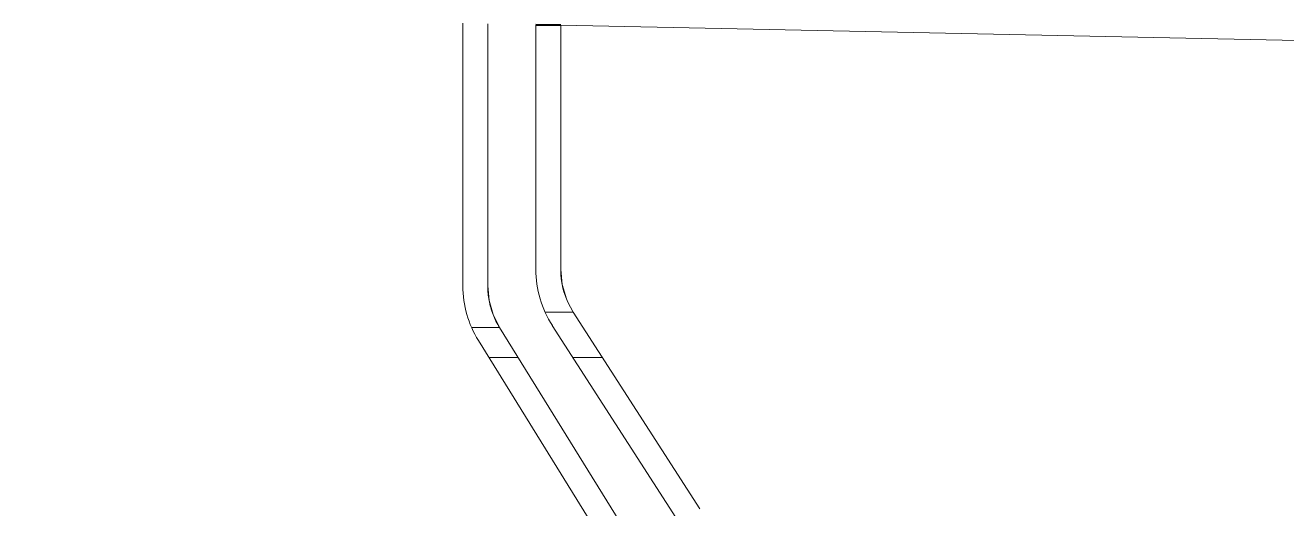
# Model space of a CAD drawing. Header units: inches. Extents: x 9584 to 15274, y -226 to 527.
# Drawn here: x 11251.502 to 11255.501, y 415.234 to 416.767 of the extents above; entities that cross this region are included whole.
import ezdxf

# ---------------------------------------------------------------- set-up
doc = ezdxf.new("R2010")
doc.units = ezdxf.units.IN
doc.header["$MEASUREMENT"] = 0
for name, color, linetype, lineweight in [('A-ROOF', 132, 'Continuous', 13), ('A-WALL', 113, 'Continuous', 13), ('A-WALL-3', 113, 'Continuous', 50), ('A-WALL-PATT-5', 111, 'Continuous', 9)]:
    doc.layers.add(name, color=color, linetype=linetype, lineweight=lineweight)

# ---------------------------------------------------------------- blocks, each defined once
blk = doc.blocks.new('Basic Wall _ EXT - FIBER CEMENT - SMALL - ___-1820302-BUILDING SECTION - EAST_WEST - LOOKING NORTH')
at = {"layer": 'A-WALL'}
for centre, end in [((11253.4495, 415.9924), 201.825), ((11253.2181, 415.94), 211.7619)]:
    blk.add_arc(centre, 0.25, 180, end, dxfattribs=at)
at = {"layer": 'A-WALL-3'}
blk.add_line((11253.1207, 416.7685), (11253.1995, 416.7668), dxfattribs=at)
blk = doc.blocks.new('Basic Wall _ EXT - FIBER CEMENT - SMALL - ___-1820303-BUILDING SECTION - EAST_WEST - LOOKING NORTH')
at = {"layer": 'A-WALL', "flags": 128}
for points in [[(11253.2174, 415.8995), (11253.204, 415.9451), (11253.1995, 415.9924)], [(11253.0056, 415.8084), (11252.985, 415.8497), (11252.9724, 415.8941), (11252.9681, 415.94)]]:
    blk.add_lwpolyline(points, dxfattribs=at)

msp = doc.modelspace()

# ---------------------------------------------------------------- hatches: boundary and pattern name
at = {"layer": 'A-WALL-PATT-5'}
h = msp.add_hatch(dxfattribs=at)
h.set_pattern_fill('FP_7', color=256, style=0, pattern_type=2)
h.set_pattern_definition([(0, (11267.13, 136.604), (-120, 76.8), [0.392, -119.607]), (0, (11267.13, 136.996), (-120, 76.8), [0.392, -119.607]), (0, (11267.13, 146.204), (-120, 76.8), [0.392, -119.607]), (0, (11267.13, 146.596), (-120, 76.8), [0.392, -119.607]), (0, (11267.13, 155.804), (-120, 76.8), [0.392, -119.607]), (0, (11267.13, 156.196), (-120, 76.8), [0.392, -119.607]), (0, (11267.13, 165.404), (-120, 76.8), [0.392, -119.607]), (0, (11267.13, 165.796), (-120, 76.8), [0.392, -119.607]), (0, (11267.13, 175.004), (-120, 76.8), [0.392, -119.607]), (0, (11267.13, 175.396), (-120, 76.8), [0.392, -119.607]), (0, (11267.13, 184.604), (-120, 76.8), [0.392, -119.607]), (0, (11267.13, 184.996), (-120, 76.8), [0.392, -119.607]), (0, (11267.13, 194.204), (-120, 76.8), [0.392, -119.607]), (0, (11267.13, 194.596), (-120, 76.8), [0.392, -119.607]), (0, (11267.13, 203.804), (-120, 76.8), [0.392, -119.607]), (0, (11267.13, 204.196), (-120, 76.8), [0.392, -119.607]), (0, (11287.13, 136.604), (-120, 76.8), [0.392, -119.607]), (0, (11287.13, 136.996), (-120, 76.8), [0.392, -119.607]), (0, (11287.13, 146.204), (-120, 76.8), [0.392, -119.607]), (0, (11287.13, 146.596), (-120, 76.8), [0.392, -119.607]), (0, (11287.13, 155.804), (-120, 76.8), [0.392, -119.607]), (0, (11287.13, 156.196), (-120, 76.8), [0.392, -119.607]), (0, (11287.13, 165.404), (-120, 76.8), [0.392, -119.607]), (0, (11287.13, 165.796), (-120, 76.8), [0.392, -119.607]), (0, (11287.13, 175.004), (-120, 76.8), [0.392, -119.607]), (0, (11287.13, 175.396), (-120, 76.8), [0.392, -119.607]), (0, (11287.13, 184.604), (-120, 76.8), [0.392, -119.607]), (0, (11287.13, 184.996), (-120, 76.8), [0.392, -119.607]), (0, (11287.13, 194.204), (-120, 76.8), [0.392, -119.607]), (0, (11287.13, 194.596), (-120, 76.8), [0.392, -119.607]), (0, (11287.13, 203.804), (-120, 76.8), [0.392, -119.607]), (0, (11287.13, 204.196), (-120, 76.8), [0.392, -119.607]), (0, (11307.13, 136.604), (-120, 76.8), [0.392, -119.607]), (0, (11307.13, 136.996), (-120, 76.8), [0.392, -119.607]), (0, (11307.13, 146.204), (-120, 76.8), [0.392, -119.607]), (0, (11307.13, 146.596), (-120, 76.8), [0.392, -119.607]), (0, (11307.13, 155.804), (-120, 76.8), [0.392, -119.607]), (0, (11307.13, 156.196), (-120, 76.8), [0.392, -119.607]), (0, (11307.13, 165.404), (-120, 76.8), [0.392, -119.607]), (0, (11307.13, 165.796), (-120, 76.8), [0.392, -119.607]), (0, (11307.13, 175.004), (-120, 76.8), [0.392, -119.607]), (0, (11307.13, 175.396), (-120, 76.8), [0.392, -119.607]), (0, (11307.13, 184.604), (-120, 76.8), [0.392, -119.607]), (0, (11307.13, 184.996), (-120, 76.8), [0.392, -119.607]), (0, (11307.13, 194.204), (-120, 76.8), [0.392, -119.607]), (0, (11307.13, 194.596), (-120, 76.8), [0.392, -119.607]), (0, (11307.13, 203.804), (-120, 76.8), [0.392, -119.607]), (0, (11307.13, 204.196), (-120, 76.8), [0.392, -119.607]), (0, (11327.13, 136.604), (-120, 76.8), [0.392, -119.607]), (0, (11327.13, 136.996), (-120, 76.8), [0.392, -119.607]), (0, (11327.13, 146.204), (-120, 76.8), [0.392, -119.607]), (0, (11327.13, 146.596), (-120, 76.8), [0.392, -119.607]), (0, (11327.13, 155.804), (-120, 76.8), [0.392, -119.607]), (0, (11327.13, 156.196), (-120, 76.8), [0.392, -119.607]), (0, (11327.13, 165.404), (-120, 76.8), [0.392, -119.607]), (0, (11327.13, 165.796), (-120, 76.8), [0.392, -119.607]), (0, (11327.13, 175.004), (-120, 76.8), [0.392, -119.607]), (0, (11327.13, 175.396), (-120, 76.8), [0.392, -119.607]), (0, (11327.13, 184.604), (-120, 76.8), [0.392, -119.607]), (0, (11327.13, 184.996), (-120, 76.8), [0.392, -119.607]), (0, (11327.13, 194.204), (-120, 76.8), [0.392, -119.607]), (0, (11327.13, 194.596), (-120, 76.8), [0.392, -119.607]), (0, (11327.13, 203.804), (-120, 76.8), [0.392, -119.607]), (0, (11327.13, 204.196), (-120, 76.8), [0.392, -119.607]), (0, (11347.13, 136.604), (-120, 76.8), [0.392, -119.607]), (0, (11347.13, 136.996), (-120, 76.8), [0.392, -119.607]), (0, (11347.13, 146.204), (-120, 76.8), [0.392, -119.607]), (0, (11347.13, 146.596), (-120, 76.8), [0.392, -119.607]), (0, (11347.13, 155.804), (-120, 76.8), [0.392, -119.607]), (0, (11347.13, 156.196), (-120, 76.8), [0.392, -119.607]), (0, (11347.13, 165.404), (-120, 76.8), [0.392, -119.607]), (0, (11347.13, 165.796), (-120, 76.8), [0.392, -119.607]), (0, (11347.13, 175.004), (-120, 76.8), [0.392, -119.607]), (0, (11347.13, 175.396), (-120, 76.8), [0.392, -119.607]), (0, (11347.13, 184.604), (-120, 76.8), [0.392, -119.607]), (0, (11347.13, 184.996), (-120, 76.8), [0.392, -119.607]), (0, (11347.13, 194.204), (-120, 76.8), [0.392, -119.607]), (0, (11347.13, 194.596), (-120, 76.8), [0.392, -119.607]), (0, (11347.13, 203.804), (-120, 76.8), [0.392, -119.607]), (0, (11347.13, 204.196), (-120, 76.8), [0.392, -119.607]), (0, (11367.13, 136.604), (-120, 76.8), [0.392, -119.607]), (0, (11367.13, 136.996), (-120, 76.8), [0.392, -119.607]), (0, (11367.13, 146.204), (-120, 76.8), [0.392, -119.607]), (0, (11367.13, 146.596), (-120, 76.8), [0.392, -119.607]), (0, (11367.13, 155.804), (-120, 76.8), [0.392, -119.607]), (0, (11367.13, 156.196), (-120, 76.8), [0.392, -119.607]), (0, (11367.13, 165.404), (-120, 76.8), [0.392, -119.607]), (0, (11367.13, 165.796), (-120, 76.8), [0.392, -119.607]), (0, (11367.13, 175.004), (-120, 76.8), [0.392, -119.607]), (0, (11367.13, 175.396), (-120, 76.8), [0.392, -119.607]), (0, (11367.13, 184.604), (-120, 76.8), [0.392, -119.607]), (0, (11367.13, 184.996), (-120, 76.8), [0.392, -119.607]), (0, (11367.13, 194.204), (-120, 76.8), [0.392, -119.607]), (0, (11367.13, 194.596), (-120, 76.8), [0.392, -119.607]), (0, (11367.13, 203.804), (-120, 76.8), [0.392, -119.607]), (0, (11367.13, 204.196), (-120, 76.8), [0.392, -119.607]), (90, (11260.68, 151.2), (-120, 7e-15), [9.6, -67.2]), (90, (11267.13, 136.6), (-120, 7e-15), [0.392, -76.407]), (90, (11267.13, 146.2), (-120, 7e-15), [0.392, -76.407]), (90, (11267.13, 155.8), (-120, 7e-15), [0.392, -76.407]), (90, (11267.13, 165.4), (-120, 7e-15), [0.392, -76.407]), (90, (11267.13, 175), (-120, 7e-15), [0.392, -76.407]), (90, (11267.13, 184.6), (-120, 7e-15), [0.392, -76.407]), (90, (11267.13, 194.2), (-120, 7e-15), [0.392, -76.407]), (90, (11267.13, 203.8), (-120, 7e-15), [0.392, -76.407]), (90, (11267.52, 136.6), (-120, 7e-15), [0.392, -76.407]), (90, (11267.52, 146.2), (-120, 7e-15), [0.392, -76.407]), (90, (11267.52, 155.8), (-120, 7e-15), [0.392, -76.407]), (90, (11267.52, 165.4), (-120, 7e-15), [0.392, -76.407]), (90, (11267.52, 175), (-120, 7e-15), [0.392, -76.407]), (90, (11267.52, 184.6), (-120, 7e-15), [0.392, -76.407]), (90, (11267.52, 194.2), (-120, 7e-15), [0.392, -76.407]), (90, (11267.52, 203.8), (-120, 7e-15), [0.392, -76.407]), (90, (11276.83, 170.4), (-120, 7e-15), [9.6, -67.2]), (90, (11276.83, 199.2), (-120, 7e-15), [9.6, -67.2]), (90, (11287.13, 136.6), (-120, 7e-15), [0.392, -76.407]), (90, (11287.13, 146.2), (-120, 7e-15), [0.392, -76.407]), (90, (11287.13, 155.8), (-120, 7e-15), [0.392, -76.407]), (90, (11287.13, 165.4), (-120, 7e-15), [0.392, -76.407]), (90, (11287.13, 175), (-120, 7e-15), [0.392, -76.407]), (90, (11287.13, 184.6), (-120, 7e-15), [0.392, -76.407]), (90, (11287.13, 194.2), (-120, 7e-15), [0.392, -76.407]), (90, (11287.13, 203.8), (-120, 7e-15), [0.392, -76.407]), (90, (11287.52, 136.6), (-120, 7e-15), [0.392, -76.407]), (90, (11287.52, 146.2), (-120, 7e-15), [0.392, -76.407]), (90, (11287.52, 155.8), (-120, 7e-15), [0.392, -76.407]), (90, (11287.52, 165.4), (-120, 7e-15), [0.392, -76.407]), (90, (11287.52, 175), (-120, 7e-15), [0.392, -76.407]), (90, (11287.52, 184.6), (-120, 7e-15), [0.392, -76.407]), (90, (11287.52, 194.2), (-120, 7e-15), [0.392, -76.407]), (90, (11287.52, 203.8), (-120, 7e-15), [0.392, -76.407]), (90, (11307.13, 136.6), (-120, 7e-15), [0.392, -76.407]), (90, (11307.13, 146.2), (-120, 7e-15), [0.392, -76.407]), (90, (11307.13, 155.8), (-120, 7e-15), [0.392, -76.407]), (90, (11307.13, 165.4), (-120, 7e-15), [0.392, -76.407]), (90, (11307.13, 175), (-120, 7e-15), [0.392, -76.407]), (90, (11307.13, 184.6), (-120, 7e-15), [0.392, -76.407]), (90, (11307.13, 194.2), (-120, 7e-15), [0.392, -76.407]), (90, (11307.13, 203.8), (-120, 7e-15), [0.392, -76.407]), (90, (11307.52, 136.6), (-120, 7e-15), [0.392, -76.407]), (90, (11307.52, 146.2), (-120, 7e-15), [0.392, -76.407]), (90, (11307.52, 155.8), (-120, 7e-15), [0.392, -76.407]), (90, (11307.52, 165.4), (-120, 7e-15), [0.392, -76.407]), (90, (11307.52, 175), (-120, 7e-15), [0.392, -76.407]), (90, (11307.52, 184.6), (-120, 7e-15), [0.392, -76.407]), (90, (11307.52, 194.2), (-120, 7e-15), [0.392, -76.407]), (90, (11307.52, 203.8), (-120, 7e-15), [0.392, -76.407]), (90, (11317.38, 141.6), (-120, 7e-15), [9.6, -67.2]), (90, (11317.38, 180), (-120, 7e-15), [9.6, -67.2]), (90, (11327.13, 136.6), (-120, 7e-15), [0.392, -76.407]), (90, (11327.13, 146.2), (-120, 7e-15), [0.392, -76.407]), (90, (11327.13, 155.8), (-120, 7e-15), [0.392, -76.407]), (90, (11327.13, 165.4), (-120, 7e-15), [0.392, -76.407]), (90, (11327.13, 175), (-120, 7e-15), [0.392, -76.407]), (90, (11327.13, 184.6), (-120, 7e-15), [0.392, -76.407]), (90, (11327.13, 194.2), (-120, 7e-15), [0.392, -76.407]), (90, (11327.13, 203.8), (-120, 7e-15), [0.392, -76.407]), (90, (11327.52, 136.6), (-120, 7e-15), [0.392, -76.407]), (90, (11327.52, 146.2), (-120, 7e-15), [0.392, -76.407]), (90, (11327.52, 155.8), (-120, 7e-15), [0.392, -76.407]), (90, (11327.52, 165.4), (-120, 7e-15), [0.392, -76.407]), (90, (11327.52, 175), (-120, 7e-15), [0.392, -76.407]), (90, (11327.52, 184.6), (-120, 7e-15), [0.392, -76.407]), (90, (11327.52, 194.2), (-120, 7e-15), [0.392, -76.407]), (90, (11327.52, 203.8), (-120, 7e-15), [0.392, -76.407]), (90, (11338.21, 160.8), (-120, 7e-15), [9.6, -67.2]), (90, (11347.13, 136.6), (-120, 7e-15), [0.392, -76.407]), (90, (11347.13, 146.2), (-120, 7e-15), [0.392, -76.407]), (90, (11347.13, 155.8), (-120, 7e-15), [0.392, -76.407]), (90, (11347.13, 165.4), (-120, 7e-15), [0.392, -76.407]), (90, (11347.13, 175), (-120, 7e-15), [0.392, -76.407]), (90, (11347.13, 184.6), (-120, 7e-15), [0.392, -76.407]), (90, (11347.13, 194.2), (-120, 7e-15), [0.392, -76.407]), (90, (11347.13, 203.8), (-120, 7e-15), [0.392, -76.407]), (90, (11347.52, 136.6), (-120, 7e-15), [0.392, -76.407]), (90, (11347.52, 146.2), (-120, 7e-15), [0.392, -76.407]), (90, (11347.52, 155.8), (-120, 7e-15), [0.392, -76.407]), (90, (11347.52, 165.4), (-120, 7e-15), [0.392, -76.407]), (90, (11347.52, 175), (-120, 7e-15), [0.392, -76.407]), (90, (11347.52, 184.6), (-120, 7e-15), [0.392, -76.407]), (90, (11347.52, 194.2), (-120, 7e-15), [0.392, -76.407]), (90, (11347.52, 203.8), (-120, 7e-15), [0.392, -76.407]), (90, (11358.88, 132), (-120, 7e-15), [9.6, -67.2]), (90, (11358.88, 189.6), (-120, 7e-15), [9.6, -67.2]), (90, (11367.13, 136.6), (-120, 7e-15), [0.392, -76.407]), (90, (11367.13, 146.2), (-120, 7e-15), [0.392, -76.407]), (90, (11367.13, 155.8), (-120, 7e-15), [0.392, -76.407]), (90, (11367.13, 165.4), (-120, 7e-15), [0.392, -76.407]), (90, (11367.13, 175), (-120, 7e-15), [0.392, -76.407]), (90, (11367.13, 184.6), (-120, 7e-15), [0.392, -76.407]), (90, (11367.13, 194.2), (-120, 7e-15), [0.392, -76.407]), (90, (11367.13, 203.8), (-120, 7e-15), [0.392, -76.407]), (90, (11367.52, 136.6), (-120, 7e-15), [0.392, -76.407]), (90, (11367.52, 146.2), (-120, 7e-15), [0.392, -76.407]), (90, (11367.52, 155.8), (-120, 7e-15), [0.392, -76.407]), (90, (11367.52, 165.4), (-120, 7e-15), [0.392, -76.407]), (90, (11367.52, 175), (-120, 7e-15), [0.392, -76.407]), (90, (11367.52, 184.6), (-120, 7e-15), [0.392, -76.407]), (90, (11367.52, 194.2), (-120, 7e-15), [0.392, -76.407]), (90, (11367.52, 203.8), (-120, 7e-15), [0.392, -76.407]), (180, (11371.83, 132), (-120, 76.8), [120, 0, 0, 0]), (180, (11371.83, 141.6), (-120, 76.8), [120, 0, 0, 0]), (180, (11371.83, 151.2), (-120, 76.8), [120, 0, 0, 0]), (180, (11371.83, 160.8), (-120, 76.8), [120, 0, 0, 0]), (180, (11371.83, 170.4), (-120, 76.8), [120, 0, 0, 0]), (180, (11371.83, 180), (-120, 76.8), [120, 0, 0, 0]), (180, (11371.83, 189.6), (-120, 76.8), [120, 0, 0, 0]), (180, (11371.83, 199.2), (-120, 76.8), [120, 0, 0, 0])])
h.paths.add_polyline_path([(10853.5483, 346.5), (11247.3894, 346.5), (11247.3554, 417.8926), (11247.3101, 417.8287), (11247.3439, 417.8287), (11247.3101, 417.3937), (11247.2651, 417.3937), (11247.2758, 417.2344), (11247.2736, 417.1863), (11246.9415, 416.6428), (11247.2956, 416.6018), (11247.2758, 416.5554), (11247.0312, 416.4531), (11246.9624, 416.4972), (11246.8873, 416.4531), (11246.9151, 416.4154), (10851.7413, 416.44), (10851.4857, 416.607), (10851.5504, 416.6428), (10851.8344, 416.6475), (10851.5178, 417.2434), (10851.5504, 417.2633), (10851.4687, 417.3937), (10851.4349, 417.3937), (10851.4687, 417.8287), (10851.4687, 417.8606), (10851.4287, 417.9331), (10851.3894, 417.8287), (10851.3894, 346.5)], flags=0)
h.paths.add_polyline_path([(11255.6394, 411.7156), (11255.6372, 416.7166), (11253.1995, 416.7349), (11253.2392, 415.8572), (11253.6794, 415.1127), (11253.6543, 414.9882), (11253.5711, 414.8921), (11253.4515, 414.8493), (11253.3875, 414.852), (11252.9946, 415.0484), (11253.0541, 415.1066), (11253.4515, 414.9089), (11253.592, 415.0433), (11253.3942, 415.1356), (11253.3295, 415.1356), (11252.895, 415.8796), (11252.8894, 415.9924), (11252.8894, 416.7733), (11250.1394, 416.7983), (11250.1394, 411.8288), (11255.5222, 411.718)], flags=0)
h.paths.add_polyline_path([(11253.1267, 415.9302), (11253.1207, 415.9924), (11253.1207, 416.7685), (11252.9681, 416.7353), (11252.9946, 415.9384), (11253.1207, 415.9305)], flags=0)
h.paths.add_polyline_path([(11253.1443, 415.8702), (11253.1207, 415.9268), (11253.0432, 415.8572), (11253.1267, 415.8679)], flags=0)
h.paths.add_polyline_path([(11253.4144, 415.1481), (11253.5711, 415.1952), (11253.0983, 415.8497), (11253.0056, 415.8084), (11253.3615, 415.2336)], flags=0)
h.paths.add_polyline_path([(10851.8637, 416.4154), (10851.9219, 416.4941), (10851.8164, 416.4666), (10851.8594, 416.42)], flags=0)
h.paths.add_polyline_path([(11246.9151, 416.4154), (11246.9624, 416.4744), (11246.9712, 416.4267)], flags=0)
h.paths.add_polyline_path([(10851.3894, 417.945), (10851.2637, 418), (10851.3144, 417.9615), (10851.3629, 417.9508)], flags=0)
h = msp.add_hatch(dxfattribs=at)
h.set_pattern_fill('FP_3', color=256, style=0, pattern_type=2)
h.set_pattern_definition([(216.87, (11002.345, 87.994), (47.980943, 31.987086), [7.997, -71.971]), (206.565, (11011.941, 83.196), (-15.99371, -15.99413), [17.881, -17.881]), (198.435, (11011.941, 75.199), (-31.98674, -15.99388), [10.115, -40.461])])
h.paths.add_polyline_path([(11250.1394, 346.5), (11255.6394, 346.5), (11255.6394, 370), (11250.1394, 370), (11250.1394, 348.6792)], flags=0)
h.paths.add_polyline_path([(11255.6394, 416.7166), (11255.6394, 418), (11253.1995, 418), (11253.1995, 416.7669), (11254.7486, 416.7349)], flags=0)
h.paths.add_polyline_path([(11253.1207, 416.7685), (11253.1207, 418), (11252.9681, 417.9615), (11252.9946, 416.7711)], flags=0)
h.paths.add_polyline_path([(11252.8894, 416.7733), (11252.8894, 418), (11250.1394, 417.9615), (11250.1394, 416.8299), (11252.812, 416.7749)], flags=0)
h = msp.add_hatch(dxfattribs=at)
h.set_pattern_fill('FP_8', color=256, style=0, pattern_type=2)
h.set_pattern_definition([(180, (11236.52, 211.785), (120, -64.6), [0.392, -119.607]), (180, (11236.52, 211.455), (120, -64.6), [0.392, -119.607]), (180, (11236.52, 203.71), (120, -64.601), [0.392, -119.607]), (180, (11236.52, 203.38), (120, -64.601), [0.392, -119.607]), (180, (11236.52, 195.635), (120, -64.601), [0.392, -119.607]), (180, (11236.52, 195.305), (120, -64.601), [0.392, -119.607]), (180, (11236.52, 187.56), (120, -64.601), [0.392, -119.607]), (180, (11236.52, 187.23), (120, -64.601), [0.392, -119.607]), (180, (11236.52, 179.485), (120, -64.601), [0.392, -119.607]), (180, (11236.52, 179.155), (120, -64.601), [0.392, -119.607]), (180, (11236.52, 171.41), (120, -64.601), [0.392, -119.607]), (180, (11236.52, 171.08), (120, -64.601), [0.392, -119.607]), (180, (11236.52, 163.335), (120, -64.601), [0.392, -119.607]), (180, (11236.52, 163.004), (120, -64.601), [0.392, -119.607]), (180, (11236.52, 155.26), (120, -64.601), [0.392, -119.607]), (180, (11236.52, 154.93), (120, -64.601), [0.392, -119.607]), (180, (11216.52, 211.785), (120, -64.6), [0.392, -119.607]), (180, (11216.52, 211.455), (120, -64.6), [0.392, -119.607]), (180, (11216.52, 203.71), (120, -64.601), [0.392, -119.607]), (180, (11216.52, 203.38), (120, -64.601), [0.392, -119.607]), (180, (11216.52, 195.635), (120, -64.601), [0.392, -119.607]), (180, (11216.52, 195.305), (120, -64.601), [0.392, -119.607]), (180, (11216.52, 187.56), (120, -64.601), [0.392, -119.607]), (180, (11216.52, 187.23), (120, -64.601), [0.392, -119.607]), (180, (11216.52, 179.485), (120, -64.601), [0.392, -119.607]), (180, (11216.52, 179.155), (120, -64.601), [0.392, -119.607]), (180, (11216.52, 171.41), (120, -64.601), [0.392, -119.607]), (180, (11216.52, 171.08), (120, -64.601), [0.392, -119.607]), (180, (11216.52, 163.335), (120, -64.601), [0.392, -119.607]), (180, (11216.52, 163.004), (120, -64.601), [0.392, -119.607]), (180, (11216.52, 155.26), (120, -64.601), [0.392, -119.607]), (180, (11216.52, 154.93), (120, -64.601), [0.392, -119.607]), (180, (11196.52, 211.785), (120, -64.601), [0.392, -119.607]), (180, (11196.52, 211.455), (120, -64.601), [0.392, -119.607]), (180, (11196.52, 203.71), (120, -64.601), [0.392, -119.607]), (180, (11196.52, 203.38), (120, -64.601), [0.392, -119.607]), (180, (11196.52, 195.635), (120, -64.601), [0.392, -119.607]), (180, (11196.52, 195.305), (120, -64.601), [0.392, -119.607]), (180, (11196.52, 187.56), (120, -64.601), [0.392, -119.607]), (180, (11196.52, 187.23), (120, -64.601), [0.392, -119.607]), (180, (11196.52, 179.485), (120, -64.601), [0.392, -119.607]), (180, (11196.52, 179.155), (120, -64.601), [0.392, -119.607]), (180, (11196.52, 171.41), (120, -64.601), [0.392, -119.607]), (180, (11196.52, 171.08), (120, -64.601), [0.392, -119.607]), (180, (11196.52, 163.335), (120, -64.601), [0.392, -119.607]), (180, (11196.52, 163.004), (120, -64.601), [0.392, -119.607]), (180, (11196.52, 155.26), (120, -64.601), [0.392, -119.607]), (180, (11196.52, 154.93), (120, -64.601), [0.392, -119.607]), (180, (11176.52, 211.785), (120, -64.601), [0.392, -119.607]), (180, (11176.52, 211.455), (120, -64.601), [0.392, -119.607]), (180, (11176.52, 203.71), (120, -64.601), [0.392, -119.607]), (180, (11176.52, 203.38), (120, -64.601), [0.392, -119.607]), (180, (11176.52, 195.635), (120, -64.601), [0.392, -119.607]), (180, (11176.52, 195.305), (120, -64.601), [0.392, -119.607]), (180, (11176.52, 187.56), (120, -64.601), [0.392, -119.607]), (180, (11176.52, 187.23), (120, -64.601), [0.392, -119.607]), (180, (11176.52, 179.485), (120, -64.601), [0.392, -119.607]), (180, (11176.52, 179.155), (120, -64.601), [0.392, -119.607]), (180, (11176.52, 171.41), (120, -64.601), [0.392, -119.607]), (180, (11176.52, 171.08), (120, -64.601), [0.392, -119.607]), (180, (11176.52, 163.335), (120, -64.601), [0.392, -119.607]), (180, (11176.52, 163.004), (120, -64.601), [0.392, -119.607]), (180, (11176.52, 155.26), (120, -64.601), [0.392, -119.607]), (180, (11176.52, 154.93), (120, -64.601), [0.392, -119.607]), (180, (11156.52, 211.785), (120, -64.601), [0.392, -119.607]), (180, (11156.52, 211.455), (120, -64.601), [0.392, -119.607]), (180, (11156.52, 203.71), (120, -64.601), [0.392, -119.607]), (180, (11156.52, 203.38), (120, -64.601), [0.392, -119.607]), (180, (11156.52, 195.635), (120, -64.601), [0.392, -119.607]), (180, (11156.52, 195.305), (120, -64.601), [0.392, -119.607]), (180, (11156.52, 187.56), (120, -64.601), [0.392, -119.607]), (180, (11156.52, 187.23), (120, -64.601), [0.392, -119.607]), (180, (11156.52, 179.485), (120, -64.601), [0.392, -119.607]), (180, (11156.52, 179.155), (120, -64.601), [0.392, -119.607]), (180, (11156.52, 171.41), (120, -64.601), [0.392, -119.607]), (180, (11156.52, 171.08), (120, -64.601), [0.392, -119.607]), (180, (11156.52, 163.335), (120, -64.601), [0.392, -119.607]), (180, (11156.52, 163.004), (120, -64.601), [0.392, -119.607]), (180, (11156.52, 155.26), (120, -64.601), [0.392, -119.607]), (180, (11156.52, 154.93), (120, -64.601), [0.392, -119.607]), (180, (11136.52, 211.785), (120, -64.601), [0.392, -119.607]), (180, (11136.52, 211.455), (120, -64.601), [0.392, -119.607]), (180, (11136.52, 203.71), (120, -64.601), [0.392, -119.607]), (180, (11136.52, 203.38), (120, -64.601), [0.392, -119.607]), (180, (11136.52, 195.635), (120, -64.601), [0.392, -119.607]), (180, (11136.52, 195.305), (120, -64.601), [0.392, -119.607]), (180, (11136.52, 187.56), (120, -64.601), [0.392, -119.607]), (180, (11136.52, 187.23), (120, -64.601), [0.392, -119.607]), (180, (11136.52, 179.485), (120, -64.601), [0.392, -119.607]), (180, (11136.52, 179.155), (120, -64.601), [0.392, -119.607]), (180, (11136.52, 171.41), (120, -64.601), [0.392, -119.607]), (180, (11136.52, 171.08), (120, -64.601), [0.392, -119.607]), (180, (11136.52, 163.335), (120, -64.601), [0.392, -119.607]), (180, (11136.52, 163.004), (120, -64.601), [0.392, -119.607]), (180, (11136.52, 155.26), (120, -64.601), [0.392, -119.607]), (180, (11136.52, 154.93), (120, -64.601), [0.392, -119.607]), (270, (11242.98, 199.51), (120, 7e-15), [8.075, -56.526]), (270, (11236.52, 211.78), (120, 7e-15), [0.33, -64.27]), (270, (11236.52, 203.71), (120, 7e-15), [0.33, -64.27]), (270, (11236.52, 195.63), (120, 7e-15), [0.33, -64.27]), (270, (11236.52, 187.56), (120, 7e-15), [0.33, -64.27]), (270, (11236.52, 179.49), (120, 7e-15), [0.33, -64.27]), (270, (11236.52, 171.41), (120, 7e-15), [0.33, -64.27]), (270, (11236.52, 163.34), (120, 7e-15), [0.33, -64.27]), (270, (11236.52, 155.26), (120, 7e-15), [0.33, -64.27]), (270, (11236.13, 211.78), (120, 7e-15), [0.33, -64.27]), (270, (11236.13, 203.71), (120, 7e-15), [0.33, -64.27]), (270, (11236.13, 195.63), (120, 7e-15), [0.33, -64.27]), (270, (11236.13, 187.56), (120, 7e-15), [0.33, -64.27]), (270, (11236.13, 179.49), (120, 7e-15), [0.33, -64.27]), (270, (11236.13, 171.41), (120, 7e-15), [0.33, -64.27]), (270, (11236.13, 163.34), (120, 7e-15), [0.33, -64.27]), (270, (11236.13, 155.26), (120, 7e-15), [0.33, -64.27]), (270, (11226.83, 183.36), (120, 7e-15), [8.075, -56.526]), (270, (11226.83, 159.13), (120, 7e-15), [8.075, -56.526]), (270, (11216.52, 211.78), (120, 7e-15), [0.33, -64.27]), (270, (11216.52, 203.71), (120, 7e-15), [0.33, -64.27]), (270, (11216.52, 195.63), (120, 7e-15), [0.33, -64.27]), (270, (11216.52, 187.56), (120, 7e-15), [0.33, -64.27]), (270, (11216.52, 179.49), (120, 7e-15), [0.33, -64.27]), (270, (11216.52, 171.41), (120, 7e-15), [0.33, -64.27]), (270, (11216.52, 163.34), (120, 7e-15), [0.33, -64.27]), (270, (11216.52, 155.26), (120, 7e-15), [0.33, -64.27]), (270, (11216.13, 211.78), (120, 7e-15), [0.33, -64.27]), (270, (11216.13, 203.71), (120, 7e-15), [0.33, -64.27]), (270, (11216.13, 195.63), (120, 7e-15), [0.33, -64.27]), (270, (11216.13, 187.56), (120, 7e-15), [0.33, -64.27]), (270, (11216.13, 179.49), (120, 7e-15), [0.33, -64.27]), (270, (11216.13, 171.41), (120, 7e-15), [0.33, -64.27]), (270, (11216.13, 163.34), (120, 7e-15), [0.33, -64.27]), (270, (11216.13, 155.26), (120, 7e-15), [0.33, -64.27]), (270, (11196.52, 211.78), (120, 7e-15), [0.33, -64.27]), (270, (11196.52, 203.71), (120, 7e-15), [0.33, -64.27]), (270, (11196.52, 195.63), (120, 7e-15), [0.33, -64.27]), (270, (11196.52, 187.56), (120, 7e-15), [0.33, -64.27]), (270, (11196.52, 179.49), (120, 7e-15), [0.33, -64.27]), (270, (11196.52, 171.41), (120, 7e-15), [0.33, -64.27]), (270, (11196.52, 163.34), (120, 7e-15), [0.33, -64.27]), (270, (11196.52, 155.26), (120, 7e-15), [0.33, -64.27]), (270, (11196.13, 211.78), (120, 7e-15), [0.33, -64.27]), (270, (11196.13, 203.71), (120, 7e-15), [0.33, -64.27]), (270, (11196.13, 195.63), (120, 7e-15), [0.33, -64.27]), (270, (11196.13, 187.56), (120, 7e-15), [0.33, -64.27]), (270, (11196.13, 179.49), (120, 7e-15), [0.33, -64.27]), (270, (11196.13, 171.41), (120, 7e-15), [0.33, -64.27]), (270, (11196.13, 163.34), (120, 7e-15), [0.33, -64.27]), (270, (11196.13, 155.26), (120, 7e-15), [0.33, -64.27]), (270, (11186.28, 207.58), (120, 7e-15), [8.075, -56.526]), (270, (11186.28, 175.28), (120, 7e-15), [8.075, -56.526]), (270, (11176.52, 211.78), (120, 7e-15), [0.33, -64.27]), (270, (11176.52, 203.71), (120, 7e-15), [0.33, -64.27]), (270, (11176.52, 195.63), (120, 7e-15), [0.33, -64.27]), (270, (11176.52, 187.56), (120, 7e-15), [0.33, -64.27]), (270, (11176.52, 179.49), (120, 7e-15), [0.33, -64.27]), (270, (11176.52, 171.41), (120, 7e-15), [0.33, -64.27]), (270, (11176.52, 163.34), (120, 7e-15), [0.33, -64.27]), (270, (11176.52, 155.26), (120, 7e-15), [0.33, -64.27]), (270, (11176.13, 211.78), (120, 7e-15), [0.33, -64.27]), (270, (11176.13, 203.71), (120, 7e-15), [0.33, -64.27]), (270, (11176.13, 195.63), (120, 7e-15), [0.33, -64.27]), (270, (11176.13, 187.56), (120, 7e-15), [0.33, -64.27]), (270, (11176.13, 179.49), (120, 7e-15), [0.33, -64.27]), (270, (11176.13, 171.41), (120, 7e-15), [0.33, -64.27]), (270, (11176.13, 163.34), (120, 7e-15), [0.33, -64.27]), (270, (11176.13, 155.26), (120, 7e-15), [0.33, -64.27]), (270, (11165.44, 191.43), (120, 7e-15), [8.075, -56.526]), (270, (11156.52, 211.78), (120, 7e-15), [0.33, -64.27]), (270, (11156.52, 203.71), (120, 7e-15), [0.33, -64.27]), (270, (11156.52, 195.63), (120, 7e-15), [0.33, -64.27]), (270, (11156.52, 187.56), (120, 7e-15), [0.33, -64.27]), (270, (11156.52, 179.49), (120, 7e-15), [0.33, -64.27]), (270, (11156.52, 171.41), (120, 7e-15), [0.33, -64.27]), (270, (11156.52, 163.34), (120, 7e-15), [0.33, -64.27]), (270, (11156.52, 155.26), (120, 7e-15), [0.33, -64.27]), (270, (11156.13, 211.78), (120, 7e-15), [0.33, -64.27]), (270, (11156.13, 203.71), (120, 7e-15), [0.33, -64.27]), (270, (11156.13, 195.63), (120, 7e-15), [0.33, -64.27]), (270, (11156.13, 187.56), (120, 7e-15), [0.33, -64.27]), (270, (11156.13, 179.49), (120, 7e-15), [0.33, -64.27]), (270, (11156.13, 171.41), (120, 7e-15), [0.33, -64.27]), (270, (11156.13, 163.34), (120, 7e-15), [0.33, -64.27]), (270, (11156.13, 155.26), (120, 7e-15), [0.33, -64.27]), (270, (11144.77, 215.66), (120, 7e-15), [8.075, -56.526]), (270, (11144.77, 167.21), (120, 7e-15), [8.075, -56.526]), (270, (11136.52, 211.78), (120, 7e-15), [0.33, -64.27]), (270, (11136.52, 203.71), (120, 7e-15), [0.33, -64.27]), (270, (11136.52, 195.63), (120, 7e-15), [0.33, -64.27]), (270, (11136.52, 187.56), (120, 7e-15), [0.33, -64.27]), (270, (11136.52, 179.49), (120, 7e-15), [0.33, -64.27]), (270, (11136.52, 171.41), (120, 7e-15), [0.33, -64.27]), (270, (11136.52, 163.34), (120, 7e-15), [0.33, -64.27]), (270, (11136.52, 155.26), (120, 7e-15), [0.33, -64.27]), (270, (11136.13, 211.78), (120, 7e-15), [0.33, -64.27]), (270, (11136.13, 203.71), (120, 7e-15), [0.33, -64.27]), (270, (11136.13, 195.63), (120, 7e-15), [0.33, -64.27]), (270, (11136.13, 187.56), (120, 7e-15), [0.33, -64.27]), (270, (11136.13, 179.49), (120, 7e-15), [0.33, -64.27]), (270, (11136.13, 171.41), (120, 7e-15), [0.33, -64.27]), (270, (11136.13, 163.34), (120, 7e-15), [0.33, -64.27]), (270, (11136.13, 155.26), (120, 7e-15), [0.33, -64.27]), (0, (11131.83, 215.66), (120, -64.601), [120, 0, 0, 0]), (0, (11131.83, 207.58), (120, -64.601), [120, 0, 0, 0]), (0, (11131.83, 199.51), (120, -64.601), [120, 0, 0, 0]), (0, (11131.83, 191.43), (120, -64.601), [120, 0, 0, 0]), (0, (11131.83, 183.36), (120, -64.601), [120, 0, 0, 0]), (0, (11131.83, 175.28), (120, -64.601), [120, 0, 0, 0]), (0, (11131.83, 167.21), (120, -64.601), [120, 0, 0, 0]), (0, (11131.83, 159.13), (120, -64.601), [120, 0, 0, 0])])
h.paths.add_polyline_path([(11253.1729, 415.8146), (11253.1729, 415.8572), (11253.151, 415.8572)], flags=0)
h = msp.add_hatch(dxfattribs=at)
h.set_pattern_fill('FP_9', color=256, style=0, pattern_type=2)
h.set_pattern_definition([(180, (11236.52, 207.25), (120, -65.3), [0.392, -119.607]), (180, (11236.52, 206.92), (120, -65.3), [0.392, -119.607]), (180, (11236.52, 199.09), (120, -65.299), [0.392, -119.607]), (180, (11236.52, 198.76), (120, -65.299), [0.392, -119.607]), (180, (11236.52, 190.93), (120, -65.299), [0.392, -119.607]), (180, (11236.52, 190.594), (120, -65.299), [0.392, -119.607]), (180, (11236.52, 182.766), (120, -65.299), [0.392, -119.607]), (180, (11236.52, 182.43), (120, -65.299), [0.392, -119.607]), (180, (11236.52, 174.604), (120, -65.299), [0.392, -119.607]), (180, (11236.52, 174.27), (120, -65.299), [0.392, -119.607]), (180, (11236.52, 166.44), (120, -65.299), [0.392, -119.607]), (180, (11236.52, 166.11), (120, -65.299), [0.392, -119.607]), (180, (11236.52, 158.28), (120, -65.299), [0.392, -119.607]), (180, (11236.52, 157.945), (120, -65.299), [0.392, -119.607]), (180, (11236.52, 150.12), (120, -65.299), [0.392, -119.607]), (180, (11236.52, 149.78), (120, -65.299), [0.392, -119.607]), (180, (11216.52, 207.25), (120, -65.3), [0.392, -119.607]), (180, (11216.52, 206.92), (120, -65.3), [0.392, -119.607]), (180, (11216.52, 199.09), (120, -65.299), [0.392, -119.607]), (180, (11216.52, 198.76), (120, -65.299), [0.392, -119.607]), (180, (11216.52, 190.93), (120, -65.299), [0.392, -119.607]), (180, (11216.52, 190.594), (120, -65.299), [0.392, -119.607]), (180, (11216.52, 182.766), (120, -65.299), [0.392, -119.607]), (180, (11216.52, 182.43), (120, -65.299), [0.392, -119.607]), (180, (11216.52, 174.604), (120, -65.299), [0.392, -119.607]), (180, (11216.52, 174.27), (120, -65.299), [0.392, -119.607]), (180, (11216.52, 166.44), (120, -65.299), [0.392, -119.607]), (180, (11216.52, 166.11), (120, -65.299), [0.392, -119.607]), (180, (11216.52, 158.28), (120, -65.299), [0.392, -119.607]), (180, (11216.52, 157.945), (120, -65.299), [0.392, -119.607]), (180, (11216.52, 150.12), (120, -65.299), [0.392, -119.607]), (180, (11216.52, 149.78), (120, -65.299), [0.392, -119.607]), (180, (11196.52, 207.25), (120, -65.299), [0.392, -119.607]), (180, (11196.52, 206.92), (120, -65.299), [0.392, -119.607]), (180, (11196.52, 199.09), (120, -65.299), [0.392, -119.607]), (180, (11196.52, 198.76), (120, -65.299), [0.392, -119.607]), (180, (11196.52, 190.93), (120, -65.299), [0.392, -119.607]), (180, (11196.52, 190.594), (120, -65.299), [0.392, -119.607]), (180, (11196.52, 182.766), (120, -65.299), [0.392, -119.607]), (180, (11196.52, 182.43), (120, -65.299), [0.392, -119.607]), (180, (11196.52, 174.604), (120, -65.299), [0.392, -119.607]), (180, (11196.52, 174.27), (120, -65.299), [0.392, -119.607]), (180, (11196.52, 166.44), (120, -65.299), [0.392, -119.607]), (180, (11196.52, 166.11), (120, -65.299), [0.392, -119.607]), (180, (11196.52, 158.28), (120, -65.299), [0.392, -119.607]), (180, (11196.52, 157.945), (120, -65.299), [0.392, -119.607]), (180, (11196.52, 150.12), (120, -65.299), [0.392, -119.607]), (180, (11196.52, 149.78), (120, -65.299), [0.392, -119.607]), (180, (11176.52, 207.25), (120, -65.299), [0.392, -119.607]), (180, (11176.52, 206.92), (120, -65.299), [0.392, -119.607]), (180, (11176.52, 199.09), (120, -65.299), [0.392, -119.607]), (180, (11176.52, 198.76), (120, -65.299), [0.392, -119.607]), (180, (11176.52, 190.93), (120, -65.299), [0.392, -119.607]), (180, (11176.52, 190.594), (120, -65.299), [0.392, -119.607]), (180, (11176.52, 182.766), (120, -65.299), [0.392, -119.607]), (180, (11176.52, 182.43), (120, -65.299), [0.392, -119.607]), (180, (11176.52, 174.604), (120, -65.299), [0.392, -119.607]), (180, (11176.52, 174.27), (120, -65.299), [0.392, -119.607]), (180, (11176.52, 166.44), (120, -65.299), [0.392, -119.607]), (180, (11176.52, 166.11), (120, -65.299), [0.392, -119.607]), (180, (11176.52, 158.28), (120, -65.299), [0.392, -119.607]), (180, (11176.52, 157.945), (120, -65.299), [0.392, -119.607]), (180, (11176.52, 150.12), (120, -65.299), [0.392, -119.607]), (180, (11176.52, 149.78), (120, -65.299), [0.392, -119.607]), (180, (11156.52, 207.25), (120, -65.299), [0.392, -119.607]), (180, (11156.52, 206.92), (120, -65.299), [0.392, -119.607]), (180, (11156.52, 199.09), (120, -65.299), [0.392, -119.607]), (180, (11156.52, 198.76), (120, -65.299), [0.392, -119.607]), (180, (11156.52, 190.93), (120, -65.299), [0.392, -119.607]), (180, (11156.52, 190.594), (120, -65.299), [0.392, -119.607]), (180, (11156.52, 182.766), (120, -65.299), [0.392, -119.607]), (180, (11156.52, 182.43), (120, -65.299), [0.392, -119.607]), (180, (11156.52, 174.604), (120, -65.299), [0.392, -119.607]), (180, (11156.52, 174.27), (120, -65.299), [0.392, -119.607]), (180, (11156.52, 166.44), (120, -65.299), [0.392, -119.607]), (180, (11156.52, 166.11), (120, -65.299), [0.392, -119.607]), (180, (11156.52, 158.28), (120, -65.299), [0.392, -119.607]), (180, (11156.52, 157.945), (120, -65.299), [0.392, -119.607]), (180, (11156.52, 150.12), (120, -65.299), [0.392, -119.607]), (180, (11156.52, 149.78), (120, -65.299), [0.392, -119.607]), (180, (11136.52, 207.25), (120, -65.299), [0.392, -119.607]), (180, (11136.52, 206.92), (120, -65.299), [0.392, -119.607]), (180, (11136.52, 199.09), (120, -65.299), [0.392, -119.607]), (180, (11136.52, 198.76), (120, -65.299), [0.392, -119.607]), (180, (11136.52, 190.93), (120, -65.299), [0.392, -119.607]), (180, (11136.52, 190.594), (120, -65.299), [0.392, -119.607]), (180, (11136.52, 182.766), (120, -65.299), [0.392, -119.607]), (180, (11136.52, 182.43), (120, -65.299), [0.392, -119.607]), (180, (11136.52, 174.604), (120, -65.299), [0.392, -119.607]), (180, (11136.52, 174.27), (120, -65.299), [0.392, -119.607]), (180, (11136.52, 166.44), (120, -65.299), [0.392, -119.607]), (180, (11136.52, 166.11), (120, -65.299), [0.392, -119.607]), (180, (11136.52, 158.28), (120, -65.299), [0.392, -119.607]), (180, (11136.52, 157.945), (120, -65.299), [0.392, -119.607]), (180, (11136.52, 150.12), (120, -65.299), [0.392, -119.607]), (180, (11136.52, 149.78), (120, -65.299), [0.392, -119.607]), (270, (11242.98, 194.84), (120, 7e-15), [8.162, -57.136]), (270, (11236.52, 207.25), (120, 7e-15), [0.334, -64.965]), (270, (11236.52, 199.09), (120, 7e-15), [0.334, -64.965]), (270, (11236.52, 190.93), (120, 7e-15), [0.334, -64.965]), (270, (11236.52, 182.77), (120, 7e-15), [0.334, -64.965]), (270, (11236.52, 174.6), (120, 7e-15), [0.334, -64.965]), (270, (11236.52, 166.44), (120, 7e-15), [0.334, -64.965]), (270, (11236.52, 158.28), (120, 7e-15), [0.334, -64.965]), (270, (11236.52, 150.12), (120, 7e-15), [0.334, -64.965]), (270, (11236.13, 207.25), (120, 7e-15), [0.334, -64.965]), (270, (11236.13, 199.09), (120, 7e-15), [0.334, -64.965]), (270, (11236.13, 190.93), (120, 7e-15), [0.334, -64.965]), (270, (11236.13, 182.77), (120, 7e-15), [0.334, -64.965]), (270, (11236.13, 174.6), (120, 7e-15), [0.334, -64.965]), (270, (11236.13, 166.44), (120, 7e-15), [0.334, -64.965]), (270, (11236.13, 158.28), (120, 7e-15), [0.334, -64.965]), (270, (11236.13, 150.12), (120, 7e-15), [0.334, -64.965]), (270, (11226.83, 178.52), (120, 7e-15), [8.162, -57.136]), (270, (11226.83, 154.03), (120, 7e-15), [8.162, -57.136]), (270, (11216.52, 207.25), (120, 7e-15), [0.334, -64.965]), (270, (11216.52, 199.09), (120, 7e-15), [0.334, -64.965]), (270, (11216.52, 190.93), (120, 7e-15), [0.334, -64.965]), (270, (11216.52, 182.77), (120, 7e-15), [0.334, -64.965]), (270, (11216.52, 174.6), (120, 7e-15), [0.334, -64.965]), (270, (11216.52, 166.44), (120, 7e-15), [0.334, -64.965]), (270, (11216.52, 158.28), (120, 7e-15), [0.334, -64.965]), (270, (11216.52, 150.12), (120, 7e-15), [0.334, -64.965]), (270, (11216.13, 207.25), (120, 7e-15), [0.334, -64.965]), (270, (11216.13, 199.09), (120, 7e-15), [0.334, -64.965]), (270, (11216.13, 190.93), (120, 7e-15), [0.334, -64.965]), (270, (11216.13, 182.77), (120, 7e-15), [0.334, -64.965]), (270, (11216.13, 174.6), (120, 7e-15), [0.334, -64.965]), (270, (11216.13, 166.44), (120, 7e-15), [0.334, -64.965]), (270, (11216.13, 158.28), (120, 7e-15), [0.334, -64.965]), (270, (11216.13, 150.12), (120, 7e-15), [0.334, -64.965]), (270, (11196.52, 207.25), (120, 7e-15), [0.334, -64.965]), (270, (11196.52, 199.09), (120, 7e-15), [0.334, -64.965]), (270, (11196.52, 190.93), (120, 7e-15), [0.334, -64.965]), (270, (11196.52, 182.77), (120, 7e-15), [0.334, -64.965]), (270, (11196.52, 174.6), (120, 7e-15), [0.334, -64.965]), (270, (11196.52, 166.44), (120, 7e-15), [0.334, -64.965]), (270, (11196.52, 158.28), (120, 7e-15), [0.334, -64.965]), (270, (11196.52, 150.12), (120, 7e-15), [0.334, -64.965]), (270, (11196.13, 207.25), (120, 7e-15), [0.334, -64.965]), (270, (11196.13, 199.09), (120, 7e-15), [0.334, -64.965]), (270, (11196.13, 190.93), (120, 7e-15), [0.334, -64.965]), (270, (11196.13, 182.77), (120, 7e-15), [0.334, -64.965]), (270, (11196.13, 174.6), (120, 7e-15), [0.334, -64.965]), (270, (11196.13, 166.44), (120, 7e-15), [0.334, -64.965]), (270, (11196.13, 158.28), (120, 7e-15), [0.334, -64.965]), (270, (11196.13, 150.12), (120, 7e-15), [0.334, -64.965]), (270, (11186.28, 203), (120, 7e-15), [8.162, -57.136]), (270, (11186.28, 170.35), (120, 7e-15), [8.162, -57.136]), (270, (11176.52, 207.25), (120, 7e-15), [0.334, -64.965]), (270, (11176.52, 199.09), (120, 7e-15), [0.334, -64.965]), (270, (11176.52, 190.93), (120, 7e-15), [0.334, -64.965]), (270, (11176.52, 182.77), (120, 7e-15), [0.334, -64.965]), (270, (11176.52, 174.6), (120, 7e-15), [0.334, -64.965]), (270, (11176.52, 166.44), (120, 7e-15), [0.334, -64.965]), (270, (11176.52, 158.28), (120, 7e-15), [0.334, -64.965]), (270, (11176.52, 150.12), (120, 7e-15), [0.334, -64.965]), (270, (11176.13, 207.25), (120, 7e-15), [0.334, -64.965]), (270, (11176.13, 199.09), (120, 7e-15), [0.334, -64.965]), (270, (11176.13, 190.93), (120, 7e-15), [0.334, -64.965]), (270, (11176.13, 182.77), (120, 7e-15), [0.334, -64.965]), (270, (11176.13, 174.6), (120, 7e-15), [0.334, -64.965]), (270, (11176.13, 166.44), (120, 7e-15), [0.334, -64.965]), (270, (11176.13, 158.28), (120, 7e-15), [0.334, -64.965]), (270, (11176.13, 150.12), (120, 7e-15), [0.334, -64.965]), (270, (11165.44, 186.68), (120, 7e-15), [8.162, -57.136]), (270, (11156.52, 207.25), (120, 7e-15), [0.334, -64.965]), (270, (11156.52, 199.09), (120, 7e-15), [0.334, -64.965]), (270, (11156.52, 190.93), (120, 7e-15), [0.334, -64.965]), (270, (11156.52, 182.77), (120, 7e-15), [0.334, -64.965]), (270, (11156.52, 174.6), (120, 7e-15), [0.334, -64.965]), (270, (11156.52, 166.44), (120, 7e-15), [0.334, -64.965]), (270, (11156.52, 158.28), (120, 7e-15), [0.334, -64.965]), (270, (11156.52, 150.12), (120, 7e-15), [0.334, -64.965]), (270, (11156.13, 207.25), (120, 7e-15), [0.334, -64.965]), (270, (11156.13, 199.09), (120, 7e-15), [0.334, -64.965]), (270, (11156.13, 190.93), (120, 7e-15), [0.334, -64.965]), (270, (11156.13, 182.77), (120, 7e-15), [0.334, -64.965]), (270, (11156.13, 174.6), (120, 7e-15), [0.334, -64.965]), (270, (11156.13, 166.44), (120, 7e-15), [0.334, -64.965]), (270, (11156.13, 158.28), (120, 7e-15), [0.334, -64.965]), (270, (11156.13, 150.12), (120, 7e-15), [0.334, -64.965]), (270, (11144.77, 211.17), (120, 7e-15), [8.162, -57.136]), (270, (11144.77, 162.19), (120, 7e-15), [8.162, -57.136]), (270, (11136.52, 207.25), (120, 7e-15), [0.334, -64.965]), (270, (11136.52, 199.09), (120, 7e-15), [0.334, -64.965]), (270, (11136.52, 190.93), (120, 7e-15), [0.334, -64.965]), (270, (11136.52, 182.77), (120, 7e-15), [0.334, -64.965]), (270, (11136.52, 174.6), (120, 7e-15), [0.334, -64.965]), (270, (11136.52, 166.44), (120, 7e-15), [0.334, -64.965]), (270, (11136.52, 158.28), (120, 7e-15), [0.334, -64.965]), (270, (11136.52, 150.12), (120, 7e-15), [0.334, -64.965]), (270, (11136.13, 207.25), (120, 7e-15), [0.334, -64.965]), (270, (11136.13, 199.09), (120, 7e-15), [0.334, -64.965]), (270, (11136.13, 190.93), (120, 7e-15), [0.334, -64.965]), (270, (11136.13, 182.77), (120, 7e-15), [0.334, -64.965]), (270, (11136.13, 174.6), (120, 7e-15), [0.334, -64.965]), (270, (11136.13, 166.44), (120, 7e-15), [0.334, -64.965]), (270, (11136.13, 158.28), (120, 7e-15), [0.334, -64.965]), (270, (11136.13, 150.12), (120, 7e-15), [0.334, -64.965]), (0, (11131.83, 211.17), (120, -65.299), [120, 0, 0, 0]), (0, (11131.83, 203.005), (120, -65.299), [120, 0, 0, 0]), (0, (11131.83, 194.84), (120, -65.299), [120, 0, 0, 0]), (0, (11131.83, 186.68), (120, -65.299), [120, 0, 0, 0]), (0, (11131.83, 178.52), (120, -65.299), [120, 0, 0, 0]), (0, (11131.83, 170.355), (120, -65.299), [120, 0, 0, 0]), (0, (11131.83, 162.19), (120, -65.299), [120, 0, 0, 0]), (0, (11131.83, 154.03), (120, -65.299), [120, 0, 0, 0])])
h.paths.add_polyline_path([(11252.9386, 415.767), (11252.9328, 415.8084), (11252.918, 415.8084)], flags=0)

# ---------------------------------------------------------------- linework, layer by layer
at = {"layer": 'A-ROOF'}
for p, q in [((11253.0643, 415.7135), (11252.9717, 415.7135)), ((11253.3315, 415.7135), (11253.2379, 415.7135))]:
    msp.add_line(p, q, dxfattribs=at)
at = {"layer": 'A-WALL'}
for p, q in [((11252.8894, 415.94), (11252.8894, 416.7732)), ((11252.9681, 416.7716), (11252.9681, 415.94)), ((11253.1207, 415.9924), (11253.1207, 416.7685)), ((11253.1995, 416.7668), (11255.6394, 416.7166)), ((11253.1995, 416.7668), (11253.1995, 415.9924)), ((11253.2392, 415.8572), (11253.151, 415.8572)), ((11253.2392, 415.8572), (11253.6401, 415.2336)), ((11253.0056, 415.8084), (11252.918, 415.8084)), ((11253.0056, 415.8084), (11253.4144, 415.1481)), ((11253.5739, 415.191), (11253.1729, 415.8146)), ((11253.3474, 415.1066), (11252.9386, 415.767))]:
    msp.add_line(p, q, dxfattribs=at)
for centre, radius, end in [((11253.4495, 415.9924), 0.3287, 212.7375), ((11253.4495, 415.9924), 0.25, 212.7375), ((11253.2181, 415.94), 0.3287, 211.7619), ((11253.2181, 415.94), 0.25, 211.7619)]:
    msp.add_arc(centre, radius, 180, end, dxfattribs=at)
for points in [[(11253.1995, 415.9924), (11253.1995, 415.9765), (11253.2025, 415.9448), (11253.2115, 415.9142), (11253.2174, 415.8995)], [(11252.9681, 415.94), (11252.9681, 415.9246), (11252.971, 415.8938), (11252.9837, 415.8492), (11252.9975, 415.8215), (11253.0056, 415.8084)]]:
    msp.add_open_spline(points, degree=3, dxfattribs=at)

# ---------------------------------------------------------------- block references
for name in ['Basic Wall _ EXT - FIBER CEMENT - SMALL - ___-1820303-BUILDING SECTION - EAST_WEST - LOOKING NORTH', 'Basic Wall _ EXT - FIBER CEMENT - SMALL - ___-1820302-BUILDING SECTION - EAST_WEST - LOOKING NORTH']:
    msp.add_blockref(name, (0, 0), dxfattribs=at)

doc.saveas('drawing.dxf')
